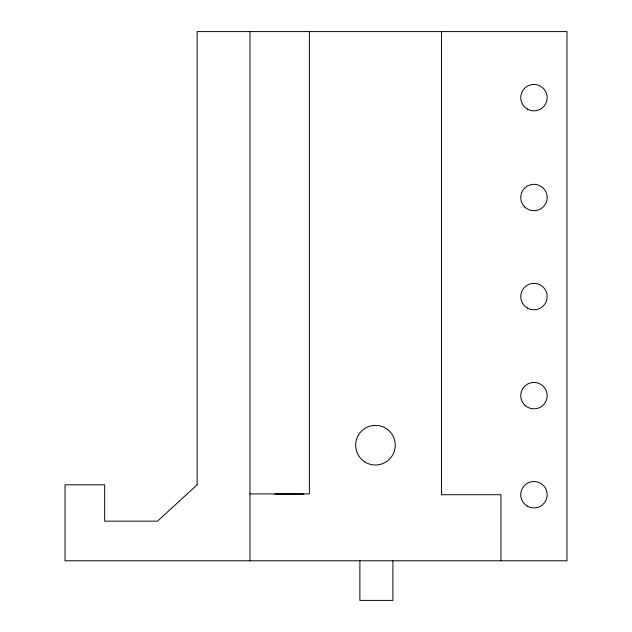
<?xml version="1.0" encoding="UTF-8"?>
<svg xmlns="http://www.w3.org/2000/svg" width="632" height="632" viewBox="0 0 632 632"><rect width="100%" height="100%" fill="white"/><g stroke="black" fill="none" stroke-linecap="round" stroke-linejoin="round"><path stroke-width="0.95" d="M249.956 493.932L309.396 493.932L309.396 31.6M274.754 494.066L303.81 494.066M500.931 560.774L500.931 494.722L441.492 494.722L441.492 31.6M392.907 560.774L392.907 600.4L359.885 600.4L359.885 560.774M249.956 31.6L249.956 560.774M197.113 484.815L157.487 521.147L104.651 521.147L104.651 484.815L65.025 484.815L65.025 560.774L566.975 560.774L566.975 31.6L197.113 31.6L197.113 484.815M364.704 461.842A19.813 19.813 0 0 0 395.229 446.16A19.813 19.813 0 0 0 366.394 427.564A19.813 19.813 0 0 0 364.704 461.842M527.349 506.161A13.209 13.209 0 0 0 547.162 494.722A13.209 13.209 0 0 0 527.349 483.283A13.209 13.209 0 0 0 527.349 506.161M525.105 405.46A13.209 13.209 0 0 0 546.87 398.413A13.209 13.209 0 0 0 529.885 383.087A13.209 13.209 0 0 0 525.105 405.46M527.349 308.021A13.209 13.209 0 0 0 547.162 296.582A13.209 13.209 0 0 0 527.349 285.143A13.209 13.209 0 0 0 527.349 308.021M524.615 206.854A13.209 13.209 0 0 0 546.712 200.929A13.209 13.209 0 0 0 530.54 184.757A13.209 13.209 0 0 0 524.615 206.854M527.349 109.083A13.209 13.209 0 0 0 547.162 97.644A13.209 13.209 0 0 0 527.349 86.205A13.209 13.209 0 0 0 527.349 109.083"/></g></svg>
